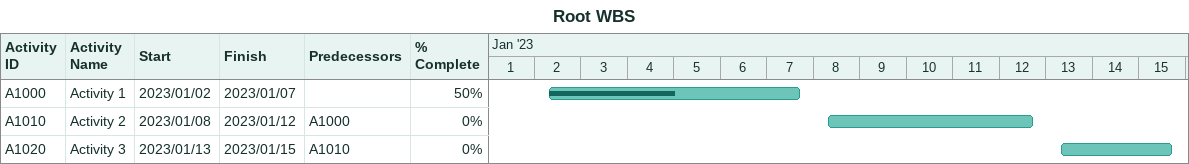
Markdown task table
Root WBS

| ID | Task | Start | Finish | Predecessors | % complete |
|---|---|---|---|---|---|
| A1000 | Activity 1 | 2023-01-02 | 2023-01-07 |  | 50 |
| A1010 | Activity 2 | 2023-01-08 | 2023-01-12 | A1000 | 0 |
| A1020 | Activity 3 | 2023-01-13 | 2023-01-15 | A1010 | 0 |
